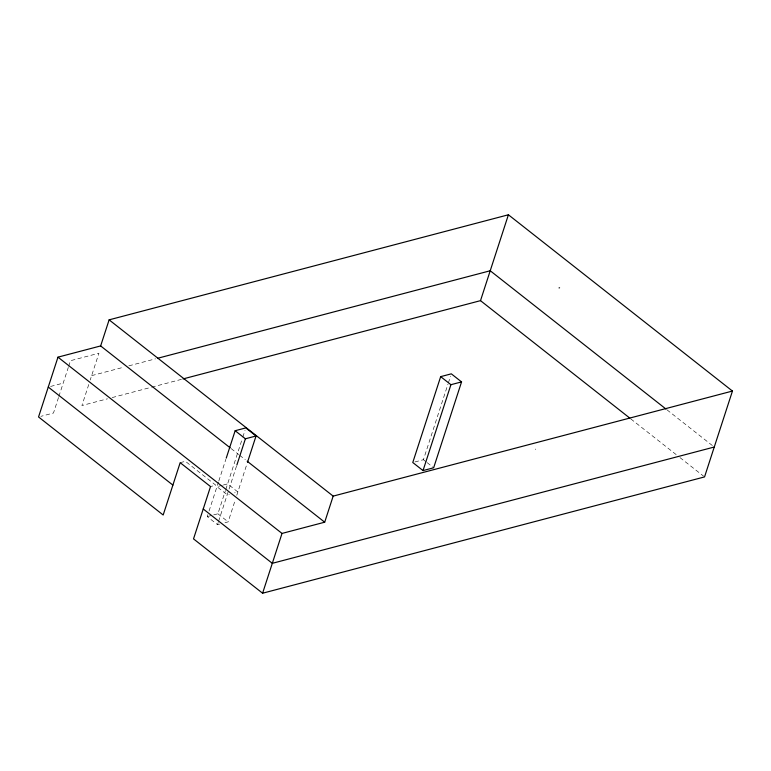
<?xml version="1.0" encoding="UTF-8"?>
<svg xmlns="http://www.w3.org/2000/svg" width="771" height="771" viewBox="0 0 771 771"><rect width="100%" height="100%" fill="white"/><g stroke="black" fill="none" stroke-linecap="round" stroke-linejoin="round"><path stroke-width="0.58" stroke-dasharray="3.85 2.89" d="M58.509 397.518L53.478 413.025L40.844 416.35M58.875 396.419L68.291 367.43M68.658 366.312L70.479 360.703L98.919 353.224L90.197 380.074M88.761 384.498L81.919 405.536L107.487 398.809M219.629 524.097L217.499 524.656L207.254 516.599L208.69 512.166M209.047 511.057L218.453 482.135M218.819 480.988L225.874 459.285M213.634 514.912L217.894 513.794L225.45 490.539M225.807 489.44L242.451 438.207M242.826 437.061L245.053 430.208M217.499 524.656L218.222 522.449M218.579 521.341L228.698 490.192M229.064 489.055L236.861 465.058M224.949 522.699L228.139 521.861L235.338 499.714M236.774 495.281L247.134 463.4M414.894 461.954L423.414 459.718L447.97 384.141M448.337 383.004L450.572 376.132M50.558 386.454L63.193 383.129M91.633 375.641L124.17 367.083M128.824 365.859L155.549 358.823M112.132 397.585L150.48 387.495M151.646 387.196L181.86 379.245M180.173 462.677L185.416 461.299L215.764 485.181L210.522 486.559M222.289 485.296L216.959 486.703L227.214 494.76L229.344 494.201M223.349 485.017L227.609 483.899L237.853 491.965L234.663 492.804M207.254 516.599L212.574 515.192M666.992 409.835L712.375 445.542M630.813 418.913L676.186 454.611M679.964 457.589L703.605 476.179M535.315 449.03L535.816 449.426M423.414 459.718L426.209 461.916M427.144 462.648L433.659 467.775M231.107 448.568L238.673 454.514M239.617 455.266L245.284 459.728M217.894 513.794L228.139 521.861"/><path stroke-width="1.16" d="M57.979 357.156L38.55 416.957L163.173 514.999L180.173 462.677L210.522 486.559L193.521 538.881L262.593 593.217L704.549 476.921L732.45 391.051L508.407 214.781L109.125 319.849L100.644 345.928L57.979 357.156L282.022 533.426L324.697 522.198L333.168 496.119L732.45 391.051M226.24 458.138L235.155 430.719L245.795 427.924L256.039 435.981L247.501 462.263M236.861 465.058L245.4 438.786L256.039 435.981M262.593 593.217L282.022 533.426M440.675 376.643L412.774 462.513L423.019 470.58L433.659 467.775L461.559 381.905L451.314 373.839L440.675 376.643L450.919 384.7L461.559 381.905M423.019 470.58L450.919 384.7M183.016 378.937L480.506 300.651L508.407 214.781M157.872 358.216L490.221 270.756L666.048 409.093M559.052 287.92L559.573 287.785M714.264 447.026L272.308 563.322L203.236 508.976M480.506 300.651L629.868 418.161M109.125 319.849L333.168 496.119M235.155 430.719L245.4 438.786M100.644 345.928L230.163 447.826M247.173 461.212L324.697 522.198M48.265 387.052L172.887 485.104"/></g></svg>
